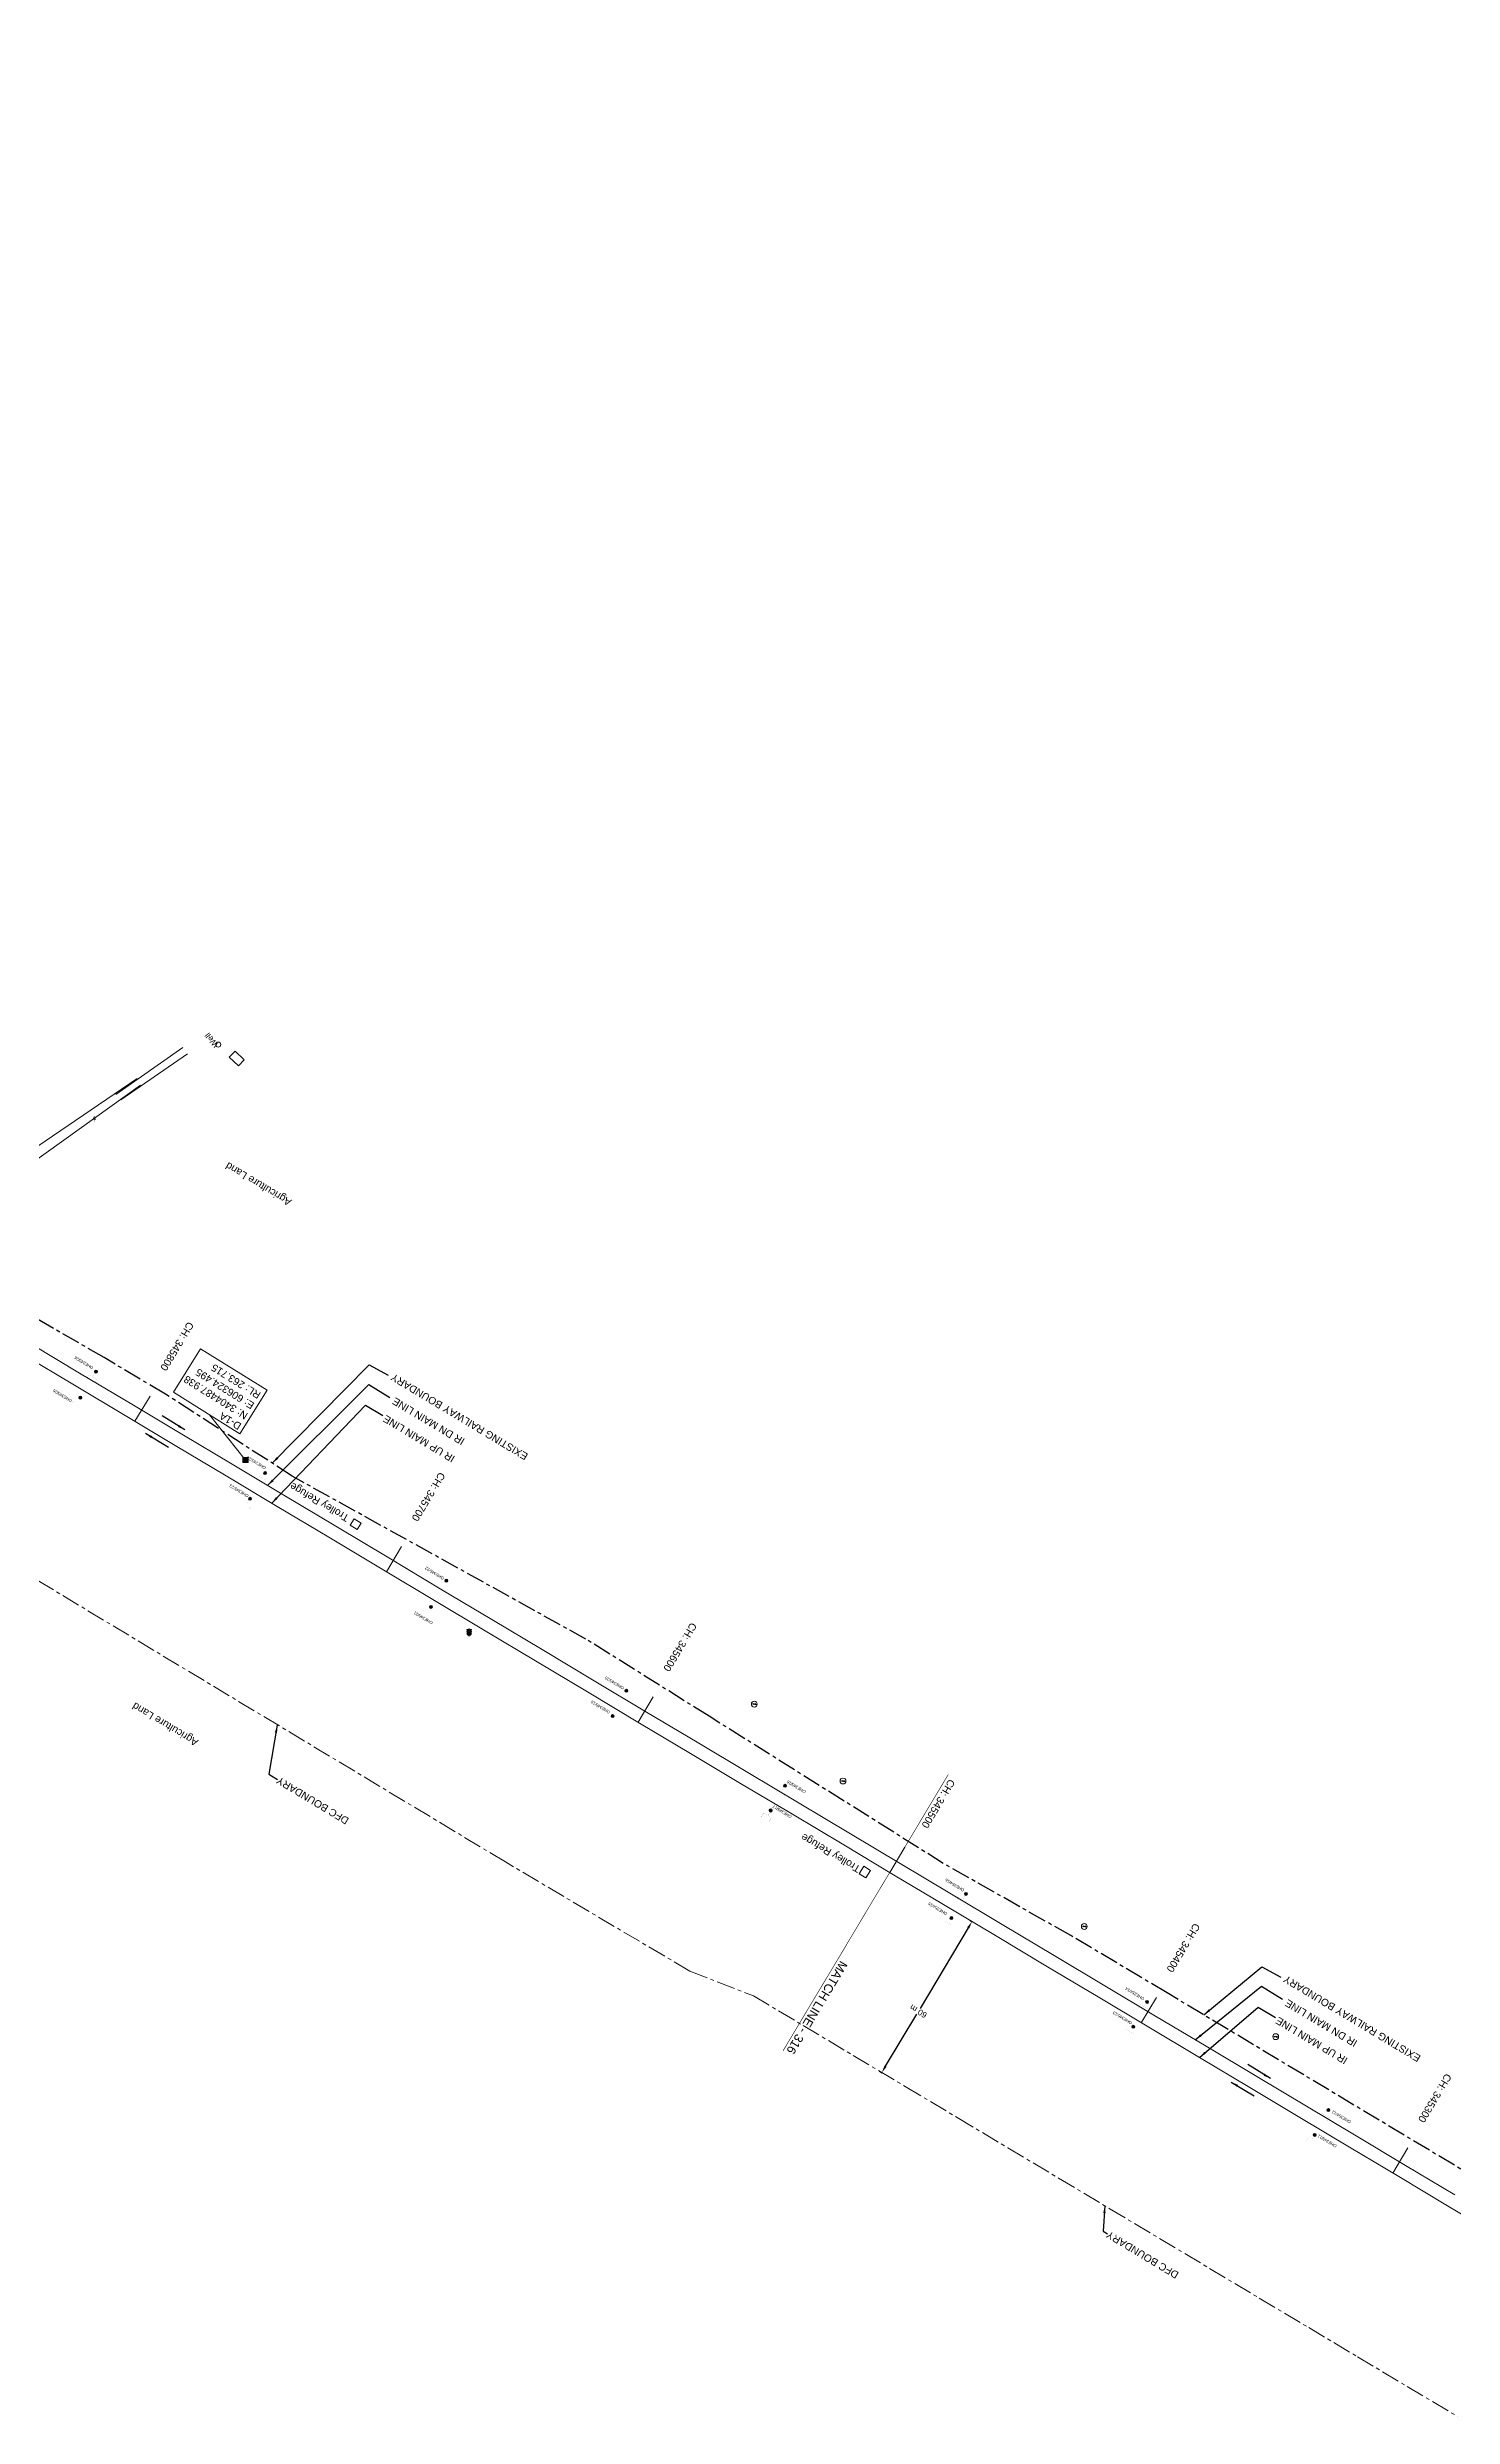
# Model space of a CAD drawing. Header units: feet. Extents: x 593168 to 611286, y 3401475 to 3412398.
# Drawn here: x 606257 to 606736, y 3404162 to 3404970 of the extents above; entities that cross this region are included whole.
import ezdxf
from ezdxf.enums import TextEntityAlignment as Align

# ---------------------------------------------------------------- set-up
doc = ezdxf.new("R2010")
doc.units = ezdxf.units.FT
doc.header["$MEASUREMENT"] = 0
doc.linetypes.add('CENTER', pattern=[2, 1.25, -0.25, 0.25, -0.25])
doc.linetypes.add('PHANTOM2', pattern=[1.25, 0.625, -0.125, 0.125, -0.125, 0.125, -0.125])
doc.layers.get('Defpoints').update_dxf_attribs({"lineweight": 0})
for name, color, linetype, lineweight in [('Bench_Mark', 7, 'Continuous', 0), ('Commercial Building Pucca', 251, 'Continuous', 0), ('DFCC BOUNDARY', 6, 'CENTER', 0), ('Electric Pole', 251, 'Continuous', 0), ('Existing IR Chainage', 7, 'Continuous', 0), ('Existing IR Track', 143, 'Continuous', 0), ('OHE MAST', 8, 'Continuous', 0), ('OHE MAST TEXT', 8, 'Continuous', 0), ('Side Details', 251, 'Continuous', 0), ('Sign Board', 251, 'Continuous', 0), ('Subroad Edge', 34, 'Continuous', 0), ('Text1', 251, 'Continuous', 0), ('TOPOSTYLEREMARK', 251, 'Continuous', 0), ('Trolley Stand', 251, 'Continuous', 0), ('Well', 5, 'Continuous', 0)]:
    doc.layers.add(name, color=color, linetype=linetype, lineweight=lineweight)
doc.layers.add('Existing Railway Boundary', color=7, linetype='CENTER')
doc.layers.add('MATCH LINE', color=7, linetype='Continuous')
doc.styles.get("Standard").update_dxf_attribs({"font": 'arial.ttf'})
doc.styles.add('Style-Arial', font='arial.ttf')
doc.dimstyles.new('ISO-25', dxfattribs={"dimtxt": 2.5, "dimasz": 2.5, "dimexe": 1.25, "dimexo": 0.625, "dimtad": 1, "dimtxsty": 'Standard', "dimcen": 2.5, "dimadec": 0, "dimazin": 0, "dimtfac": 1, "dimtmove": 0, "dimatfit": 3, "dimfxl": 1, "dimarcsym": 0})
doc.dimstyles.get("Standard").update_dxf_attribs({"dimtxt": 0.18, "dimasz": 0.18, "dimexe": 0.18, "dimexo": 0.0625, "dimgap": 0.09, "dimtad": 0, "dimtih": 1, "dimtoh": 1, "dimdec": 4, "dimzin": 0, "dimdsep": 46, "dimtxsty": 'Standard', "dimcen": 0.09, "dimadec": 0, "dimazin": 0, "dimtfac": 1, "dimtdec": 4, "dimtofl": 0, "dimtmove": 0, "dimatfit": 3, "dimfxl": 1, "dimtolj": 1, "dimtzin": 0, "dimarcsym": 0})

# ---------------------------------------------------------------- blocks, each defined once
blk = doc.blocks.new('TSB')
at = {"const_width": 0.132}
blk.add_lwpolyline([(-0.51, 0.84), (0.54, 0.84), (0, 1.85)], close=True, dxfattribs=at)
at = {"const_width": 0.142}
blk.add_lwpolyline([(0, 0.84), (0, 0)], dxfattribs=at)
blk = doc.blocks.new('EP')
blk.add_hatch(color=8).paths.add_polyline_path([(-0.21, -0.05), (-0.21, 0.16), (-0.93, -0.01), (-0.31, 0.07), (-0.31, -0.19), (0.31, 0), (0.31, -0.24), (0.94, -0.01), (0.41, -0.1), (0.43, 0.15)])
at = {"color": 8}
for p, q in [((-0.93, -0.01), (-0.21, 0.16)), ((-0.31, 0.07), (-0.93, -0.01)), ((-0.31, -0.19), (-0.31, 0.07)), ((0.31, 0), (-0.31, -0.19)), ((-0.21, 0.16), (-0.21, -0.05)), ((-0.21, -0.05), (0.43, 0.15)), ((0.31, -0.24), (0.31, 0)), ((0.43, 0.15), (0.41, -0.1)), ((0.94, -0.01), (0.31, -0.24)), ((0.41, -0.1), (0.94, -0.01))]:
    blk.add_line(p, q, dxfattribs=at)
blk.add_circle((0, 0), 1, dxfattribs=at)
blk = doc.blocks.new('SIG')
for color, points in [(1, [(-0.22, 0.42, 0.180295), (-0.01, 0.33, -0.00255), (0.01, 0.33, -0.00255), (0.02, 0.33, 0.180295), (0.23, 0.42, -0.002654), (0.25, 0.44, 0.184495), (0.33, 0.65, 1.000001), (-0.32, 0.65, 0.184495), (-0.24, 0.44, -0.002654)]), (2, [(0.23, -0.23, -0.002654), (0.25, -0.21, 0.184495), (0.33, 0.01, 1.000001), (-0.32, 0.01, 0.184495), (-0.24, -0.21, -0.002654), (-0.22, -0.23, 0.180295), (-0.01, -0.32, -0.00255), (0.01, -0.32, -0.00255), (0.02, -0.32, 0.180295)]), (3, [(0.23, -0.88, -0.002654), (0.25, -0.86, 0.184495), (0.33, -0.64, 1.000001), (-0.32, -0.64, 0.184495), (-0.24, -0.86, -0.002654), (-0.22, -0.88, 0.395599)])]:
    blk.add_hatch(color=color).paths.add_polyline_path(points)
for p, q in [((-0.31, 0.98), (-0.32, -0.9)), ((0.33, -0.9), (0.32, 0.98))]:
    blk.add_line(p, q)
for points in [[(-0.31, 0.98), (-0.81, 0.98, 0.198758), (-0.42, 0.41, 0.003814), (-0.31, 0.39, 0.003814)], [(-0.31, 0.33), (-0.81, 0.33, 0.198758), (-0.42, -0.23, 0.003727), (-0.32, -0.26, 0.003727)], [(0.32, 0.98), (0.82, 0.98, -0.198758), (0.44, 0.41, -0.003814), (0.32, 0.39, -0.003814)], [(0.32, 0.33), (0.82, 0.33, -0.198758), (0.44, -0.23, -0.003727), (0.33, -0.26, -0.003727)], [(-0.32, -0.32), (-0.81, -0.32, 0.198758), (-0.42, -0.88, 0.003639), (-0.32, -0.9)], [(0.33, -0.32), (0.82, -0.32, -0.198758), (0.44, -0.88, -0.003639), (0.33, -0.9)]]:
    blk.add_lwpolyline(points, format="xyb")
for centre, radius, start, end in [((0.01, 0.91), 0.324, 12.40488, 167.59512), ((0.01, 0.81), 0.357, 27.75781, 152.24219), ((0.01, -0.9), 0.324, 181.45715, 358.54285)]:
    blk.add_arc(centre, radius, start, end)
blk = doc.blocks.new('OHE MAST')
h = blk.add_hatch(color=256)
h.dxf.hatch_style = 1
edge = h.paths.add_edge_path()
edge.add_arc((0, 0), 0.514, 0, 360)
at = {"const_width": 0.01}
for points in [[(1.5, 3.5), (1.5, 2), (-1.5, 2), (-1.5, 3.5)], [(0, 2), (0, 0)]]:
    blk.add_lwpolyline(points, dxfattribs=at)
blk.add_circle((0, 0), 0.514)
blk = doc.blocks.new('*D388')
at = {"layer": 'Defpoints', "color": 0, "linetype": 'ByBlock', "ltscale": 5, "transparency": 16777216}
for p in [(606571.46, 3404330.96), (606572.34, 3404330.44), (606540.68, 3404279.46)]:
    blk.add_point(p, dxfattribs=at)
at = {"layer": 'DFCC BOUNDARY', "color": 0, "linetype": 'ByBlock', "lineweight": -2, "ltscale": 5, "transparency": 16777216}
for p, q in [((606571.06, 3404328.29), (606554.65, 3404300.82)), ((606571.56, 3404330.9), (606572.44, 3404330.37)), ((606542.85, 3404281.08), (606553.47, 3404298.86)), ((606540.79, 3404279.39), (606541.67, 3404278.87))]:
    blk.add_line(p, q, dxfattribs=at)
at = {"layer": 'DFCC BOUNDARY', "color": 0, "linetype": 'ByBlock', "ltscale": 5, "transparency": 16777216}
for points in [[(606570.7, 3404328.51), (606571.41, 3404328.08), (606572.34, 3404330.44)], [(606542.49, 3404281.29), (606543.2, 3404280.86), (606541.57, 3404278.93)]]:
    blk.add_solid(points, dxfattribs=at)
at = {"layer": 'DFCC BOUNDARY', "color": 0, "linetype": 'ByBlock', "ltscale": 5, "transparency": 16777216, "insert": (606554.06, 3404299.84), "char_height": 2, "attachment_point": 5, "rotation": 149, "style": 'Style-Arial'}
blk.add_mtext('\\A1;60 m', dxfattribs=at)
blk = doc.blocks.new('TerminatorOpen_0.5')
at = {"color": 0, "linetype": 'ByBlock', "lineweight": -2}
for q in [(-1, 0.25), (-1, 0), (-1, -0.25)]:
    blk.add_line((0, 0), q, dxfattribs=at)
blk = doc.blocks.new('BM')
blk.add_hatch(color=256).paths.add_polyline_path([(-0.88, 0.88), (-0.88, -0.88), (0.88, -0.88), (0.88, 0.88)])
for p, q in [((0.88, 0.88), (-0.88, 0.88)), ((-0.88, 0.88), (-0.88, -0.88)), ((0.88, -0.88), (0.88, 0.88)), ((-0.88, -0.88), (0.88, -0.88))]:
    blk.add_line(p, q)

msp = doc.modelspace()

# ---------------------------------------------------------------- linework, layer by layer
at = {"layer": 'Commercial Building Pucca'}
msp.add_polyline3d([(606322.0958, 3404622.53, 262.6481), (606318.9671, 3404625.4558, 262.6641), (606320.9132, 3404627.4931, 262.6042), (606324.0419, 3404624.5673, 262.6042)], close=True, dxfattribs=at)
at = {"layer": 'DFCC BOUNDARY', "ltscale": 5}
for points in [[(606476.1237, 3404313.5164), (606413.164, 3404350.7753), (606242.7816, 3404453.358), (606198.5872, 3404478.2875), (606146.6232, 3404509.6233), (606084.0491, 3404546.7056), (606021.5715, 3404452.4171), (605862.786, 3404540.7004), (605773.2159, 3404575.4055), (605730.8924, 3404599.0414), (605687.9513, 3404628.0904), (605643.4663, 3404654.1191), (605548.1112, 3404705.1926)], [(606476.1237, 3404313.5164), (606497.7919, 3404305.0939), (606514.7573, 3404294.9518), (606531.8161, 3404284.7538), (606549.5519, 3404274.158), (606567.3268, 3404263.5389), (606584.5993, 3404253.2132), (606601.8943, 3404242.8741), (606619.1881, 3404232.5394), (606636.3223, 3404222.2994), (606653.3975, 3404212.0854), (606670.3299, 3404201.9569), (606687.2074, 3404191.8788), (606703.8327, 3404181.9515), (606720.8209, 3404171.7948), (606738.032, 3404161.5049)]]:
    msp.add_lwpolyline(points, dxfattribs=at)
at = {"layer": 'Existing IR Chainage', "color": 7, "linetype": 'Continuous', "lineweight": 13, "flags": 128}
for points in [[(606291.9253, 3404509.7464), (606286.7889, 3404501.1663)], [(606377.7287, 3404458.4028), (606372.5993, 3404449.8186)], [(606463.5631, 3404407.0939), (606458.433, 3404398.5101)], [(606549.4036, 3404355.7944), (606544.2725, 3404347.2112)], [(606635.2418, 3404304.4932), (606630.1106, 3404295.91)], [(606721.0715, 3404253.1877), (606715.9447, 3404244.6019)]]:
    msp.add_lwpolyline(points, dxfattribs=at)
at = {"layer": 'Existing IR Track', "flags": 128}
for points in [[(606751.6097, 3404223.2928), (606734.6216, 3404233.4494), (606717.9682, 3404243.3936), (606701.0908, 3404253.4716), (606684.1982, 3404263.5764), (606667.1231, 3404273.7903), (606649.9681, 3404284.0427), (606632.6729, 3404294.3782), (606615.386, 3404304.7125), (606598.1135, 3404315.0381), (606580.3241, 3404325.666), (606562.5883, 3404336.2618), (606545.5441, 3404346.451), (606528.5787, 3404356.5931), (606511.0731, 3404367.0421), (606493.4198, 3404377.5793), (606476.3189, 3404387.8101), (606458.9653, 3404398.192), (606441.1959, 3404408.8118), (606423.4506, 3404419.4172), (606406.2846, 3404429.6824), (606389.0229, 3404440.0047), (606371.0909, 3404450.7199), (606352.9074, 3404461.5855), (606335.3134, 3404472.1176), (606317.9222, 3404482.5284), (606300.5375, 3404492.9357), (606283.4596, 3404503.1594), (606266.1874, 3404513.4971), (606248.9993, 3404523.7845)], [(606737.111, 3404237.1766), (606720.2724, 3404247.2487), (606703.3999, 3404257.3411), (606686.4987, 3404267.4272), (606669.5707, 3404277.5293), (606652.2554, 3404287.8713), (606634.9292, 3404298.2197), (606617.6668, 3404308.5296), (606600.4045, 3404318.8394), (606582.6065, 3404329.4841), (606564.8374, 3404340.1114), (606547.8264, 3404350.2711), (606530.8464, 3404360.4123), (606513.3593, 3404370.8668), (606495.896, 3404381.3071), (606478.6029, 3404391.633), (606461.3293, 3404401.9473), (606443.4771, 3404412.6279), (606425.6598, 3404423.2876), (606408.5664, 3404433.5009), (606391.5094, 3404443.6924), (606373.3724, 3404454.5378), (606355.251, 3404465.3738), (606337.5946, 3404475.936), (606319.9209, 3404486.5086), (606302.8121, 3404496.7421), (606285.6758, 3404506.9921), (606268.451, 3404517.2862), (606251.2429, 3404527.5703)]]:
    msp.add_lwpolyline(points, dxfattribs=at)
at = {"layer": 'Existing Railway Boundary', "ltscale": 5}
msp.add_lwpolyline([(606848.438, 3404180.3848), (606638.9131, 3404306.0748), (606606.0408, 3404325.6718), (606562.5634, 3404350.3059), (606482.6553, 3404400.5033), (606440.6404, 3404426.8266), (606340.4529, 3404482.426), (606297.1799, 3404510.4319), (606276.2582, 3404522.8992), (606232.5979, 3404548.0483), (606232.5409, 3404548.294), (606158.8351, 3404591.7532), (606096.7448, 3404628.7817), (606034.9065, 3404665.7185), (605992.5296, 3404692.0896), (605873.4399, 3404765.0797), (605830.0802, 3404788.14), (605815.1712, 3404797.4287), (605770.8509, 3404825.609), (605693.0181, 3404873.5817), (605649.4918, 3404897.9326), (605605.2802, 3404925.7801), (605533.3998, 3404970.0357)], dxfattribs=at)
at = {"layer": 'MATCH LINE', "linetype": 'PHANTOM2', "ltscale": 15, "const_width": 0.2}
msp.add_lwpolyline([(606564.2606, 3404380.6467), (606507.8688, 3404286.3162)], dxfattribs=at)
at = {"layer": 'Subroad Edge'}
for points in [[(606280.2158, 3404612.7441, 262.987), (606303.1655, 3404628.7245, 262.8627)], [(606281.9913, 3404610.9198, 263.009), (606304.7266, 3404626.5729, 262.8543)], [(606198.7616, 3404550.4371, 264.1077), (606203.7086, 3404558.0457, 264.3296), (606206.6552, 3404563.1086, 264.1947), (606208.2949, 3404567.2002, 264.1477), (606211.4813, 3404567.1563, 264.2917), (606214.2419, 3404568.5695, 264.2987), (606232.481, 3404580.6988, 263.278), (606287.5543, 3404618.106, 262.995)], [(606203.3708, 3404548.0263, 263.9887), (606207.9832, 3404554.8953, 264.2707), (606217.1882, 3404565.5369, 264.2687), (606235.418, 3404577.8046, 263.207), (606288.6903, 3404615.8641, 263)]]:
    msp.add_polyline3d(points, dxfattribs=at)
at = {"layer": 'TOPOSTYLEREMARK'}
msp.add_line((606324.495, 3404487.938), (606312.1619, 3404503.4128), dxfattribs=at)
at = {"layer": 'TOPOSTYLEREMARK', "linetype": 'Continuous'}
msp.add_lwpolyline([(606331.8611, 3404511.739), (606322.5875, 3404496.8981), (606299.872, 3404511.0924), (606309.1456, 3404525.9332)], close=True, dxfattribs=at)
at = {"layer": 'Trolley Stand'}
for points in [[(606362.5344, 3404464.2365, 264.2337), (606360.1836, 3404465.6708, 264.2517), (606361.5922, 3404467.8696, 264.3326), (606363.9429, 3404466.4353, 264.3326)], [(606533.8123, 3404346.7496, 264.1477), (606536.0954, 3404345.3777, 264.1957), (606537.6891, 3404347.9237, 264.2527), (606535.4055, 3404349.2958, 264.2527)]]:
    msp.add_polyline3d(points, close=True, dxfattribs=at)
at = {"layer": 'Well'}
msp.add_circle((606315.1792, 3404629.7066, 262.9141), 0.8663, dxfattribs=at)

# ---------------------------------------------------------------- block references
at = {"layer": 'Bench_Mark'}
msp.add_blockref('BM', (606324.495, 3404487.938, 264.02), dxfattribs=at)
at = {"layer": 'Electric Pole', "xscale": 0.9997078269144579, "yscale": 0.9997078269144579, "zscale": 0.9997078269144579}
for p in [(606498.0657, 3404404.6638, 266.704), (606528.3295, 3404378.3996, 267.3318), (606610.6569, 3404328.7853, 268.2535), (606675.9646, 3404291.1741, 268.1875)]:
    msp.add_blockref('EP', p, dxfattribs=at)
at = {"layer": 'OHE MAST', "rotation": 149.0208306544456}
for p in [(606273.4764, 3404518.1257), (606268.1518, 3404509.2278), (606331.1842, 3404483.5078), (606326.0509, 3404474.7273), (606392.9859, 3404446.7719), (606387.7467, 3404437.8366), (606454.4336, 3404409.2135), (606449.7293, 3404400.5695), (606508.5765, 3404376.7888), (606503.6822, 3404368.3262), (606503.6851, 3404368.4448), (606570.2682, 3404339.8779), (606565.3448, 3404331.6498), (606632.0988, 3404303.0081), (606627.3662, 3404294.5561), (606693.9671, 3404266.0988), (606689.2537, 3404257.6544)]:
    msp.add_blockref('OHE MAST', p, dxfattribs=at)
at = {"layer": 'Sign Board'}
for name, p, xscale, yscale, zscale in [('TSB', (606272.8739, 3404603.384, 263.07), 0.9997078269963036, 0.9997078269963036, 0.9997078269963036), ('SIG', (606400.7834, 3404429.1252, 264.8435), 0.9997078269144579, 0.9997078269144579, 0.9997078269144579)]:
    msp.add_blockref(name, p, dxfattribs=dict(at, xscale=xscale, yscale=yscale, zscale=zscale))

# ---------------------------------------------------------------- texts
at = {"layer": 'DFCC BOUNDARY', "linetype": 'Continuous', "ltscale": 5}
for p in [(606335.4231, 3404378.9141, 1227.4327), (606618.5317, 3404223.9027, 613.7163)]:
    msp.add_text('DFC BOUNDARY', height=2.5, rotation=149, dxfattribs=at).set_placement(p, align=Align.MIDDLE_RIGHT)
at = {"layer": 'Existing IR Chainage', "color": 7, "lineweight": 0, "char_height": 2.5, "attachment_point": 6, "line_spacing_factor": 0.60036, "style": 'Style-Arial'}
for s, insert, rotation in [('CH: 345800', (606296.3468, 3404518.7544), 239.0931953), ('CH: 345700', (606382.1428, 3404467.4145), 239.1396811), ('CH: 345600', (606467.9779, 3404416.1053), 239.1354909), ('CH: 345500', (606556.0643, 3404362.6618), 239.1285546), ('CH: 345400', (606639.6576, 3404313.504), 239.128655), ('CH: 345300', (606725.4828, 3404262.2007), 239.1573416)]:
    msp.add_mtext(s, dxfattribs=dict(at, insert=insert, rotation=rotation))
at = {"layer": 'Existing IR Track', "color": 7, "lineweight": -3}
for s, p in [('IR DN MAIN LINE', (606374.9366, 3404508.3645)), ('IR UP MAIN LINE', (606371.7781, 3404502.3505)), ('IR DN MAIN LINE', (606679.4827, 3404302.976)), ('IR UP MAIN LINE', (606676.3242, 3404296.9621))]:
    msp.add_text(s, height=2.5, rotation=149, dxfattribs=at).set_placement(p, align=Align.MIDDLE_RIGHT)
at = {"layer": 'Existing Railway Boundary', "linetype": 'Continuous', "ltscale": 5}
for p in [(606375.0436, 3404517.5965, -523.9387), (606679.5897, 3404312.2081, 613.7163)]:
    msp.add_text('EXISTING RAILWAY BOUNDARY', height=2.5, rotation=149, dxfattribs=at).set_placement(p, align=Align.RIGHT)
at = {"layer": 'MATCH LINE', "linetype": 'Continuous'}
msp.add_text('MATCH LINE - 316', height=3, rotation=239.0346667, dxfattribs=at).set_placement((606527.4714, 3404317.3326))
at = {"layer": 'OHE MAST TEXT'}
for s, p in [('OHE345/26', (606272.691, 3404519.719, 263.78)), ('OHE345/25', (606265.4238, 3404508.4537, 265.857)), ('OHE345/24', (606331.5517, 3404485.5883, 264.713)), ('OHE345/23', (606325.6749, 3404475.9837, 265.897)), ('OHE345/22', (606392.3498, 3404447.8808, 266.139)), ('OHE345/21', (606388.5119, 3404432.6386, 265.151)), ('OHE345/20', (606453.7356, 3404410.4155, 265.824)), ('OHE345/19', (606448.9875, 3404402.1878, 267.515)), ('OHE345/18', (606515.7867, 3404374.9788, 268.509)), ('OHE345/17', (606510.9697, 3404366.5207, 267.614)), ('OHE354/16', (606569.825, 3404341.4396, 267.606)), ('OHE354/15', (606564.0258, 3404333.3798, 267.523)), ('OHE354/14', (606631.2812, 3404304.3753, 267.652)), ('OHE345/13', (606627.0693, 3404296.1338, 267.592)), ('OHE354/12', (606701.7566, 3404262.3389, 267.516)), ('OHE345/11', (606696.8908, 3404254.107, 267.479))]:
    msp.add_text(s, height=1, rotation=149, dxfattribs=at).set_placement(p)
at = {"layer": 'Side Details'}
for p in [(606340.4393, 3404576.6396, 156.3202), (606308.6101, 3404392.2644, 156.3202)]:
    msp.add_text('Agriculture Land', height=2.5, rotation=149, dxfattribs=at).set_placement(p)
at = {"layer": 'Text1'}
for p in [(606360.1262, 3404468.8937, 258.8123), (606534.5588, 3404349.1394, 258.8123)]:
    msp.add_text('Trolley Refuge', height=2.5, rotation=149.7220732, dxfattribs=at).set_placement(p)
at = {"layer": 'TOPOSTYLEREMARK', "insert": (606306.5852, 3404507.7265), "char_height": 2.5, "width": 36.34963, "attachment_point": 2, "rotation": 148}
msp.add_mtext('\\pxql;D-1A\\PN: 3404487.938\\PE: 606324.495\\PRL: 263.715', dxfattribs=at)
at = {"layer": 'Well'}
msp.add_text('Well', height=1.99942, rotation=128.0277732, dxfattribs=at).set_placement((606315.3724, 3404629.7186, 156.3202))

# ---------------------------------------------------------------- dimensions: what is measured, and where the dimension line sits
at = {"layer": 'DFCC BOUNDARY', "linetype": 'ByBlock', "ltscale": 5}
dim = msp.add_linear_dim(base=(606572.3372, 3404330.4376), p1=(606540.684, 3404279.4559), p2=(606571.4562, 3404330.9639), angle=59.1448648, dimstyle='Standard', override={"dimtxt": 2, "dimasz": 2.5, "dimexe": 0.125, "dimexo": 0.125, "dimgap": 0.125, "dimtad": 1, "dimtih": 0, "dimtoh": 0, "dimdec": 3, "dimzin": 11, "dimpost": ' m', "dimtxsty": 'Style-Arial', "dimsah": 1, "dimadec": 4, "dimazin": 3, "dimtmove": 2, "dimatfit": 1, "dimldrblk": 'TerminatorOpen_0.5', "dimfrac": 2, "dimtzin": 11}, dxfattribs=at)
dim.commit()
dim.dimension.update_dxf_attribs({"geometry": '*D388', "text_midpoint": (606554.0579, 3404299.8407), "dimtype": 129, "text_rotation": 149})

# ---------------------------------------------------------------- leaders
at = {"layer": 'DFCC BOUNDARY', "linetype": 'Continuous', "lineweight": 0, "ltscale": 5}
for points in [[(606335.3018, 3404397.4357, 613.7163), (606332.464, 3404380.6967, 613.7163), (606335.4231, 3404378.9141, 613.7163)], [(606617.6959, 3404233.4311), (606617.0522, 3404224.794), (606618.5317, 3404223.9027)]]:
    msp.add_leader(points, dimstyle='ISO-25', override={"dimtxt": 3, "dimasz": 2.5, "dimgap": 0.625, "dimtad": 0, "dimdec": 3, "dimzin": 2, "dimtdec": 3}, dxfattribs=at)
at = {"layer": 'Existing IR Track', "color": 7, "lineweight": -3}
for points, override in [([(606332.0335, 3404479.2627), (606366.5538, 3404513.7795), (606373.7478, 3404509.3299)], {"dimtxt": 3, "dimasz": 2.5, "dimgap": 0.625, "dimtad": 0, "dimdec": 3, "dimzin": 2, "dimtdec": 3}), ([(606333.4484, 3404473.2341), (606365.4188, 3404506.6584), (606371.3642, 3404503.1013)], {"dimtxt": 3, "dimasz": 2.5, "dimgap": 0.625, "dimtad": 0, "dimdec": 3, "dimzin": 2, "dimtdec": 3}), ([(606290.3359, 3404497.0666), (606298.1738, 3404492.3082)], {"dimtxt": 3, "dimasz": 2.5, "dimtad": 0, "dimdec": 3, "dimzin": 2, "dimtdec": 3}), ([(606303.7724, 3404498.272), (606296.0909, 3404502.9869)], {"dimtxt": 3, "dimasz": 2.5, "dimtad": 0, "dimdec": 3, "dimzin": 2, "dimtdec": 3}), ([(606648.536, 3404290.0927, 1137.655), (606671.0998, 3404308.3911, 1137.655), (606678.2939, 3404303.9415, 1137.655)], {"dimtxt": 3, "dimasz": 2.5, "dimgap": 0.625, "dimtad": 0, "dimdec": 3, "dimzin": 2, "dimtdec": 3}), ([(606649.9681, 3404284.0427, 1137.655), (606669.9649, 3404301.27, 1137.655), (606675.9103, 3404297.7128, 1137.655)], {"dimtxt": 3, "dimasz": 2.5, "dimgap": 0.625, "dimtad": 0, "dimdec": 3, "dimzin": 2, "dimtdec": 3}), ([(606674.1583, 3404276.9011), (606666.4768, 3404281.6161)], {"dimtxt": 3, "dimasz": 2.5, "dimtad": 0, "dimdec": 3, "dimzin": 2, "dimtdec": 3}), ([(606660.7218, 3404275.6957), (606668.5597, 3404270.9374)], {"dimtxt": 3, "dimasz": 2.5, "dimtad": 0, "dimdec": 3, "dimzin": 2, "dimtdec": 3})]:
    msp.add_leader(points, dimstyle='ISO-25', override=override, dxfattribs=at)
at = {"layer": 'Existing Railway Boundary', "linetype": 'Continuous', "ltscale": 5}
for points in [[(606333.601, 3404486.8605, -1137.655), (606366.6589, 3404520.4232, -1137.655), (606373.1264, 3404516.9099, -1137.655)], [(606651.4005, 3404298.5838), (606671.2049, 3404315.0347), (606677.6725, 3404311.5215)]]:
    msp.add_leader(points, dimstyle='ISO-25', override={"dimtxt": 3, "dimasz": 2.5, "dimgap": 0.625, "dimtad": 0, "dimdec": 3, "dimzin": 2, "dimtdec": 3}, dxfattribs=at)

doc.saveas('drawing.dxf')
